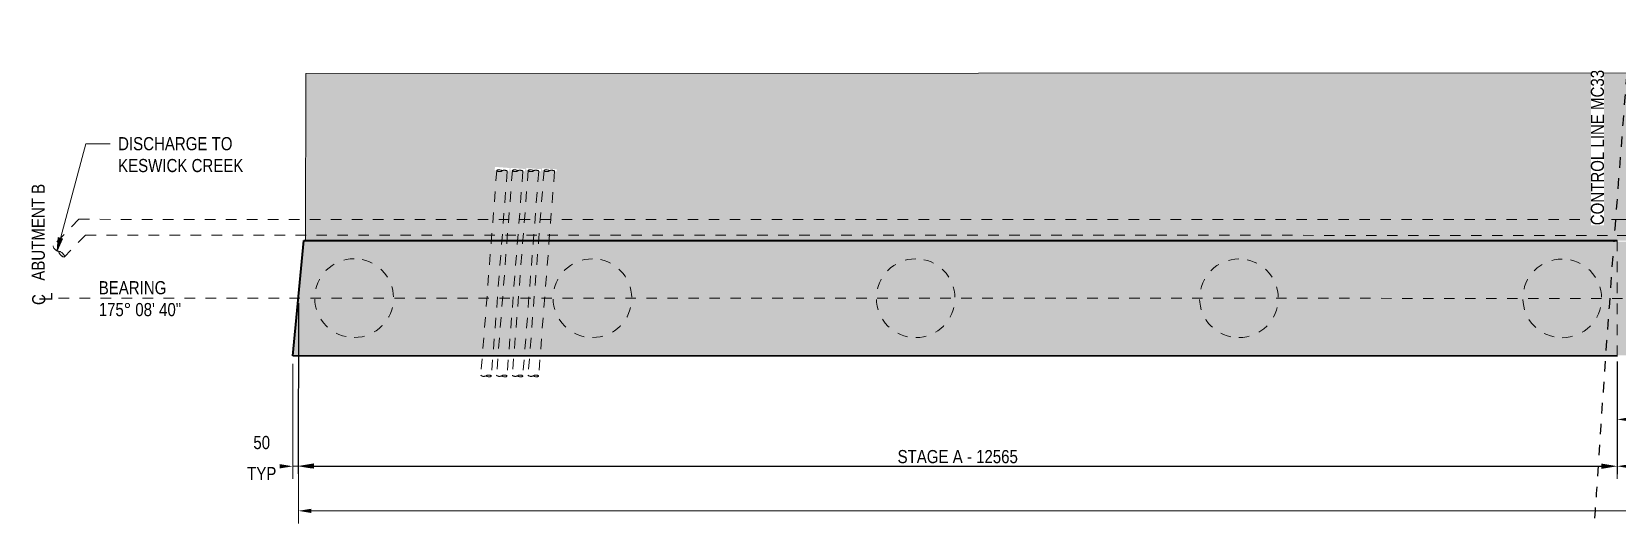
# Model space of a CAD drawing. Header units: metres. Extents: x -1691 to -1609, y 3 to 593.
# Drawn here: x -1691.48 to -1676.37, y 586.99 to 591.71 of the extents above; entities that cross this region are included whole.
import ezdxf

# ---------------------------------------------------------------- set-up
doc = ezdxf.new("R2010")
doc.units = ezdxf.units.M
for name, pattern in [('ControlLine', [0.02, 0.0125, -0.0025, 0.0025, -0.0025]), ('JacobsDash', [0.0045, 0.003, -0.0015]), ('JacobsGridLine', [0.0145, 0.01, -0.001, 0.0025, -0.001])]:
    doc.linetypes.add(name, pattern=pattern)
doc.layers.get('Defpoints').update_dxf_attribs({"color": 41})
for name, color, linetype, lineweight in [('BRIDGE-ABUTMENT-CONC', 7, 'Continuous', 50), ('D-BDGE', 7, 'Continuous', 13), ('D-BDGE-FNDN-LINES-18-HID', 7, 'JacobsDash', 18), ('D-BDGE-LINE', 7, 'Continuous', 9), ('D-ENHA-GEN-LINE', 7, 'Continuous', 9), ('D-ENHA-GEN-LINE-GRIDS', 7, 'Continuous', 9), ('D-ENHA-TEXT', 7, 'Continuous', 9), ('D-ENHA-TEXT-DIMS', 7, 'Continuous', 9)]:
    doc.layers.add(name, color=color, linetype=linetype, lineweight=lineweight)
doc.styles.add('Arial Narrow', font='ARIALN.TTF', dxfattribs={"height": 0.0025})
doc.styles.add('Arial Narrow_1', font='ARIALN.TTF', dxfattribs={"height": 0.125})
doc.dimstyles.new('____ddd____', dxfattribs={"dimscale": 0.3048, "dimtxt": 0.127929, "dimasz": 0.492126, "dimexe": 0.246063, "dimexo": 0.164042, "dimgap": 0.082021, "dimtad": 1, "dimdec": 0, "dimlfac": 1000, "dimzin": 0, "dimdsep": 46, "dimtxsty": 'Arial Narrow_1', "dimsah": 1, "dimcen": 0.09, "dimaunit": 1, "dimadec": 4, "dimazin": 0, "dimtfac": 1, "dimtdec": 4, "dimtix": 1, "dimtmove": 0, "dimatfit": 3, "dimfxl": 1, "dimtvp": 1, "dimtolj": 1, "dimtzin": 0, "dimarcsym": 2})
doc.dimstyles.new('Dimension_Standard_O__mm_', dxfattribs={"dimscale": 0.3048, "dimtxt": 0.127929, "dimasz": 0.410105, "dimexe": 0.393701, "dimexo": 0.246063, "dimgap": 0.246063, "dimtad": 1, "dimdec": 0, "dimlfac": 1000, "dimzin": 0, "dimdsep": 46, "dimtxsty": 'Arial Narrow_1', "dimsah": 1, "dimcen": 0.09, "dimaunit": 1, "dimadec": 4, "dimazin": 0, "dimtfac": 1, "dimtdec": 4, "dimtix": 1, "dimtmove": 0, "dimatfit": 3, "dimfxl": 1, "dimtvp": 1, "dimtfill": 1, "dimtolj": 1, "dimtzin": 0, "dimlwd": 18, "dimlwe": 18, "dimarcsym": 2})
doc.dimstyles.new('Dimension_Standard_O__mm__1', dxfattribs={"dimscale": 0.3048, "dimtxt": 0.127929, "dimasz": 0.410105, "dimexe": 0.393701, "dimexo": 0.246063, "dimgap": 0.246063, "dimtad": 1, "dimdec": 0, "dimlfac": 1000, "dimzin": 0, "dimdsep": 46, "dimtxsty": 'Arial Narrow_1', "dimsah": 1, "dimcen": 0.09, "dimaunit": 1, "dimadec": 4, "dimazin": 0, "dimtfac": 1, "dimtdec": 4, "dimtix": 1, "dimtmove": 2, "dimatfit": 3, "dimfxl": 1, "dimtvp": 1, "dimtfill": 1, "dimtolj": 1, "dimtzin": 0, "dimlwd": 18, "dimlwe": 18, "dimarcsym": 2})

# ---------------------------------------------------------------- blocks, each defined once
blk = doc.blocks.new('T2DPAA-T2D-PWA-RW-M2D-000002_ControlLinesMinor_rvt-1-DRG-2871072 - ABUTMENT B CONCRETE PLAN')
at = {"layer": 'D-BDGE', "color": 151, "linetype": 'ControlLine', "lineweight": 25, "true_color": 0x88c3ff}
blk.add_line((-1665.907, 586.985), (-1665.9, 591.707), dxfattribs=at)
for start, end in [(175.35056, 175.76142), (175.78974, 176.31925)]:
    blk.add_arc((-1397.173, 569.01), 280, start, end, dxfattribs=at)
blk = doc.blocks.new('01_SFO_FRP_Pile_CastInPlace_CS - CAST-IN-PLACE PILE - 0750-7668704-DRG-2871072 - ABUTMENT B CONCRETE PLAN')
at = {"layer": 'D-BDGE-FNDN-LINES-18-HID', "color": 253, "true_color": 0x9e9e9e}
for start, end in [(90, 270), (270, 90)]:
    blk.add_arc((0, 0), 0.375, start, end, dxfattribs=at)
blk = doc.blocks.new('SC_DET_BREAK LINE - Pipe Break-7456466-DRG-2871072 - ABUTMENT B CONCRETE PLAN')
at = {"layer": 'D-BDGE-LINE', "color": 143, "lineweight": 13, "true_color": 0x78aac8}
for p, q in [((0.054, 0.003), (0.05, 0)), ((0.05, 0), (0.054, 0.003)), ((0.05, 0), (0.046, -0.003)), ((0.05, 0), (0.046, -0.003)), ((0.054, -0.003), (0.05, 0)), ((0.05, 0), (0.054, -0.003))]:
    blk.add_line(p, q, dxfattribs=at)
for start_param, end_param in [(3.141593, 4.551663), (4.551698, 5.256726), (5.256751, 5.961804)]:
    blk.add_ellipse((0.024, 0), major_axis=(0.0238, 0), ratio=0.349427, start_param=start_param, end_param=end_param, dxfattribs=at)
for points, knots in [([(0.046, -0.003), (0.046, -0.003), (0.045, -0.004), (0.043, -0.005), (0.04, -0.006), (0.035, -0.007), (0.028, -0.008), (0.02, -0.008), (0.011, -0.007), (0.004, -0.005), (0.001, -0.002), (0, -0.001), (0, 0)], [0, 0, 0, 0, 0.0625, 0.125, 0.1875, 0.25, 0.375, 0.5, 0.625, 0.8125, 0.90625, 1, 1, 1, 1]), ([(0.1, 0), (0.1, 0.001), (0.1, 0.002), (0.098, 0.004), (0.094, 0.005), (0.09, 0.007), (0.085, 0.008), (0.08, 0.008), (0.074, 0.008), (0.067, 0.008), (0.06, 0.006), (0.056, 0.004), (0.054, 0.003), (0.054, 0.003)], [0.5, 0.5, 0.5, 0.5, 0.5416667, 0.5833333, 0.625, 0.6666667, 0.7083333, 0.75, 0.7916667, 0.8333333, 0.9166667, 0.9583333, 1, 1, 1, 1]), ([(0.1, 0), (0.1, 0), (0.1, -0.001), (0.099, -0.003), (0.097, -0.004), (0.094, -0.005), (0.091, -0.006), (0.087, -0.008), (0.077, -0.009), (0.066, -0.008), (0.057, -0.005), (0.054, -0.004), (0.054, -0.003)], [0, 0, 0, 0, 0.0625, 0.125, 0.1875, 0.25, 0.3125, 0.375, 0.5, 0.75, 0.875, 1, 1, 1, 1])]:
    blk.add_open_spline(points, degree=3, knots=knots, dxfattribs=at)
for points in [[(0.099, -0.002), (0.1, -0.001), (0.1, -0.001), (0.1, 0)], [(0.054, -0.003), (0.054, -0.003), (0.055, -0.004), (0.056, -0.004)], [(0.057, -0.005), (0.057, -0.005), (0.058, -0.005), (0.059, -0.006)], [(0.06, -0.006), (0.061, -0.006), (0.062, -0.007), (0.064, -0.007)], [(0.07, -0.008), (0.071, -0.008), (0.072, -0.008), (0.073, -0.008)], [(0.086, -0.008), (0.087, -0.007), (0.088, -0.007), (0.089, -0.007)], [(0.091, -0.007), (0.092, -0.006), (0.093, -0.006), (0.094, -0.005)], [(0.094, -0.005), (0.095, -0.005), (0.096, -0.004), (0.097, -0.004)], [(0.098, -0.003), (0.098, -0.003), (0.099, -0.003), (0.099, -0.002)]]:
    blk.add_open_spline(points, degree=3, dxfattribs=at)
blk = doc.blocks.new('SC_DET_BREAK LINE - Pipe Break-7456492-DRG-2871072 - ABUTMENT B CONCRETE PLAN')
at = {"layer": 'D-BDGE-LINE', "color": 143, "lineweight": 13, "true_color": 0x78aac8}
for p, q in [((0.054, 0.003), (0.05, 0)), ((0.05, 0), (0.054, 0.003)), ((0.05, 0), (0.046, -0.003)), ((0.05, 0), (0.046, -0.003)), ((0.054, -0.003), (0.05, 0)), ((0.05, 0), (0.054, -0.003))]:
    blk.add_line(p, q, dxfattribs=at)
for start_param, end_param in [(3.141593, 4.551663), (4.551698, 5.256726), (5.256751, 5.961804)]:
    blk.add_ellipse((0.024, 0), major_axis=(0.0238, 0), ratio=0.349427, start_param=start_param, end_param=end_param, dxfattribs=at)
for points, knots in [([(0.046, -0.003), (0.046, -0.003), (0.045, -0.004), (0.043, -0.005), (0.04, -0.006), (0.035, -0.007), (0.028, -0.008), (0.02, -0.008), (0.011, -0.007), (0.004, -0.005), (0.001, -0.002), (0, -0.001), (0, 0)], [0, 0, 0, 0, 0.0625, 0.125, 0.1875, 0.25, 0.375, 0.5, 0.625, 0.8125, 0.90625, 1, 1, 1, 1]), ([(0.1, 0), (0.1, 0.001), (0.1, 0.002), (0.098, 0.004), (0.094, 0.005), (0.09, 0.007), (0.085, 0.008), (0.08, 0.008), (0.074, 0.008), (0.067, 0.008), (0.06, 0.006), (0.056, 0.004), (0.054, 0.003), (0.054, 0.003)], [0.5, 0.5, 0.5, 0.5, 0.5416667, 0.5833333, 0.625, 0.6666667, 0.7083333, 0.75, 0.7916667, 0.8333333, 0.9166667, 0.9583333, 1, 1, 1, 1]), ([(0.1, 0), (0.1, 0), (0.1, -0.001), (0.099, -0.003), (0.097, -0.004), (0.094, -0.005), (0.091, -0.006), (0.087, -0.008), (0.077, -0.009), (0.066, -0.008), (0.057, -0.005), (0.054, -0.004), (0.054, -0.003)], [0, 0, 0, 0, 0.0625, 0.125, 0.1875, 0.25, 0.3125, 0.375, 0.5, 0.75, 0.875, 1, 1, 1, 1])]:
    blk.add_open_spline(points, degree=3, knots=knots, dxfattribs=at)
for points in [[(0.099, -0.002), (0.1, -0.001), (0.1, -0.001), (0.1, 0)], [(0.054, -0.003), (0.054, -0.003), (0.055, -0.004), (0.056, -0.004)], [(0.057, -0.005), (0.057, -0.005), (0.058, -0.005), (0.059, -0.006)], [(0.06, -0.006), (0.061, -0.006), (0.062, -0.007), (0.064, -0.007)], [(0.07, -0.008), (0.071, -0.008), (0.072, -0.008), (0.073, -0.008)], [(0.086, -0.008), (0.087, -0.007), (0.088, -0.007), (0.089, -0.007)], [(0.091, -0.007), (0.092, -0.006), (0.093, -0.006), (0.094, -0.005)], [(0.094, -0.005), (0.095, -0.005), (0.096, -0.004), (0.097, -0.004)], [(0.098, -0.003), (0.098, -0.003), (0.099, -0.003), (0.099, -0.002)]]:
    blk.add_open_spline(points, degree=3, dxfattribs=at)
blk = doc.blocks.new('SC_DET_BREAK LINE - Pipe Break-7456519-DRG-2871072 - ABUTMENT B CONCRETE PLAN')
at = {"layer": 'D-BDGE-LINE', "color": 143, "lineweight": 13, "true_color": 0x78aac8}
for p, q in [((0.054, 0.003), (0.05, 0)), ((0.05, 0), (0.054, 0.003)), ((0.05, 0), (0.046, -0.003)), ((0.05, 0), (0.046, -0.003)), ((0.054, -0.003), (0.05, 0)), ((0.05, 0), (0.054, -0.003))]:
    blk.add_line(p, q, dxfattribs=at)
for start_param, end_param in [(3.141593, 4.551663), (4.551698, 5.256726), (5.256751, 5.961804)]:
    blk.add_ellipse((0.024, 0), major_axis=(0.0238, 0), ratio=0.349427, start_param=start_param, end_param=end_param, dxfattribs=at)
for points, knots in [([(0.046, -0.003), (0.046, -0.003), (0.045, -0.004), (0.043, -0.005), (0.04, -0.006), (0.035, -0.007), (0.028, -0.008), (0.02, -0.008), (0.011, -0.007), (0.004, -0.005), (0.001, -0.002), (0, -0.001), (0, 0)], [0, 0, 0, 0, 0.0625, 0.125, 0.1875, 0.25, 0.375, 0.5, 0.625, 0.8125, 0.90625, 1, 1, 1, 1]), ([(0.1, 0), (0.1, 0.001), (0.1, 0.002), (0.098, 0.004), (0.094, 0.005), (0.09, 0.007), (0.085, 0.008), (0.08, 0.008), (0.074, 0.008), (0.067, 0.008), (0.06, 0.006), (0.056, 0.004), (0.054, 0.003), (0.054, 0.003)], [0.5, 0.5, 0.5, 0.5, 0.5416667, 0.5833333, 0.625, 0.6666667, 0.7083333, 0.75, 0.7916667, 0.8333333, 0.9166667, 0.9583333, 1, 1, 1, 1]), ([(0.1, 0), (0.1, 0), (0.1, -0.001), (0.099, -0.003), (0.097, -0.004), (0.094, -0.005), (0.091, -0.006), (0.087, -0.008), (0.077, -0.009), (0.066, -0.008), (0.057, -0.005), (0.054, -0.004), (0.054, -0.003)], [0, 0, 0, 0, 0.0625, 0.125, 0.1875, 0.25, 0.3125, 0.375, 0.5, 0.75, 0.875, 1, 1, 1, 1])]:
    blk.add_open_spline(points, degree=3, knots=knots, dxfattribs=at)
for points in [[(0.099, -0.002), (0.1, -0.001), (0.1, -0.001), (0.1, 0)], [(0.054, -0.003), (0.054, -0.003), (0.055, -0.004), (0.056, -0.004)], [(0.057, -0.005), (0.057, -0.005), (0.058, -0.005), (0.059, -0.006)], [(0.06, -0.006), (0.061, -0.006), (0.062, -0.007), (0.064, -0.007)], [(0.07, -0.008), (0.071, -0.008), (0.072, -0.008), (0.073, -0.008)], [(0.086, -0.008), (0.087, -0.007), (0.088, -0.007), (0.089, -0.007)], [(0.091, -0.007), (0.092, -0.006), (0.093, -0.006), (0.094, -0.005)], [(0.094, -0.005), (0.095, -0.005), (0.096, -0.004), (0.097, -0.004)], [(0.098, -0.003), (0.098, -0.003), (0.099, -0.003), (0.099, -0.002)]]:
    blk.add_open_spline(points, degree=3, dxfattribs=at)
blk = doc.blocks.new('SC_DET_BREAK LINE - Pipe Break-7456545-DRG-2871072 - ABUTMENT B CONCRETE PLAN')
at = {"layer": 'D-BDGE-LINE', "color": 143, "lineweight": 13, "true_color": 0x78aac8}
for p, q in [((0.054, 0.003), (0.05, 0)), ((0.05, 0), (0.054, 0.003)), ((0.05, 0), (0.046, -0.003)), ((0.05, 0), (0.046, -0.003)), ((0.054, -0.003), (0.05, 0)), ((0.05, 0), (0.054, -0.003))]:
    blk.add_line(p, q, dxfattribs=at)
for start_param, end_param in [(3.141593, 4.551663), (4.551698, 5.256726), (5.256751, 5.961804)]:
    blk.add_ellipse((0.024, 0), major_axis=(0.0238, 0), ratio=0.349427, start_param=start_param, end_param=end_param, dxfattribs=at)
for points, knots in [([(0.046, -0.003), (0.046, -0.003), (0.045, -0.004), (0.043, -0.005), (0.04, -0.006), (0.035, -0.007), (0.028, -0.008), (0.02, -0.008), (0.011, -0.007), (0.004, -0.005), (0.001, -0.002), (0, -0.001), (0, 0)], [0, 0, 0, 0, 0.0625, 0.125, 0.1875, 0.25, 0.375, 0.5, 0.625, 0.8125, 0.90625, 1, 1, 1, 1]), ([(0.1, 0), (0.1, 0.001), (0.1, 0.002), (0.098, 0.004), (0.094, 0.005), (0.09, 0.007), (0.085, 0.008), (0.08, 0.008), (0.074, 0.008), (0.067, 0.008), (0.06, 0.006), (0.056, 0.004), (0.054, 0.003), (0.054, 0.003)], [0.5, 0.5, 0.5, 0.5, 0.5416667, 0.5833333, 0.625, 0.6666667, 0.7083333, 0.75, 0.7916667, 0.8333333, 0.9166667, 0.9583333, 1, 1, 1, 1]), ([(0.1, 0), (0.1, 0), (0.1, -0.001), (0.099, -0.003), (0.097, -0.004), (0.094, -0.005), (0.091, -0.006), (0.087, -0.008), (0.077, -0.009), (0.066, -0.008), (0.057, -0.005), (0.054, -0.004), (0.054, -0.003)], [0, 0, 0, 0, 0.0625, 0.125, 0.1875, 0.25, 0.3125, 0.375, 0.5, 0.75, 0.875, 1, 1, 1, 1])]:
    blk.add_open_spline(points, degree=3, knots=knots, dxfattribs=at)
for points in [[(0.099, -0.002), (0.1, -0.001), (0.1, -0.001), (0.1, 0)], [(0.054, -0.003), (0.054, -0.003), (0.054, -0.003), (0.055, -0.004)], [(0.057, -0.005), (0.057, -0.005), (0.058, -0.005), (0.059, -0.006)], [(0.06, -0.006), (0.061, -0.006), (0.062, -0.007), (0.064, -0.007)], [(0.07, -0.008), (0.071, -0.008), (0.072, -0.008), (0.073, -0.008)], [(0.086, -0.008), (0.087, -0.007), (0.088, -0.007), (0.089, -0.007)], [(0.091, -0.007), (0.092, -0.006), (0.093, -0.006), (0.094, -0.005)], [(0.094, -0.005), (0.095, -0.005), (0.096, -0.004), (0.097, -0.004)], [(0.098, -0.003), (0.098, -0.003), (0.099, -0.003), (0.099, -0.002)]]:
    blk.add_open_spline(points, degree=3, dxfattribs=at)
blk = doc.blocks.new('SC_DET_BREAK LINE - Pipe Break-7456734-DRG-2871072 - ABUTMENT B CONCRETE PLAN')
at = {"layer": 'D-BDGE-LINE', "color": 143, "lineweight": 13, "true_color": 0x78aac8}
for p, q in [((0.054, 0.003), (0.05, 0)), ((0.05, 0), (0.054, 0.003)), ((0.05, 0), (0.046, -0.003)), ((0.05, 0), (0.046, -0.003)), ((0.054, -0.003), (0.05, 0)), ((0.05, 0), (0.054, -0.003))]:
    blk.add_line(p, q, dxfattribs=at)
for start_param, end_param in [(3.141593, 4.551663), (4.551698, 5.256726), (5.256751, 5.961804)]:
    blk.add_ellipse((0.024, 0), major_axis=(0.0238, 0), ratio=0.349427, start_param=start_param, end_param=end_param, dxfattribs=at)
for points, knots in [([(0.046, -0.003), (0.046, -0.003), (0.045, -0.004), (0.043, -0.005), (0.04, -0.006), (0.035, -0.007), (0.028, -0.008), (0.02, -0.008), (0.011, -0.007), (0.004, -0.005), (0.001, -0.002), (0, -0.001), (0, 0)], [0, 0, 0, 0, 0.0625, 0.125, 0.1875, 0.25, 0.375, 0.5, 0.625, 0.8125, 0.90625, 1, 1, 1, 1]), ([(0.1, 0), (0.1, 0.001), (0.1, 0.002), (0.098, 0.004), (0.094, 0.005), (0.09, 0.007), (0.085, 0.008), (0.08, 0.008), (0.074, 0.008), (0.067, 0.008), (0.06, 0.006), (0.056, 0.004), (0.054, 0.003), (0.054, 0.003)], [0.5, 0.5, 0.5, 0.5, 0.5416667, 0.5833333, 0.625, 0.6666667, 0.7083333, 0.75, 0.7916667, 0.8333333, 0.9166667, 0.9583333, 1, 1, 1, 1]), ([(0.1, 0), (0.1, 0), (0.1, -0.001), (0.099, -0.003), (0.097, -0.004), (0.094, -0.005), (0.091, -0.006), (0.087, -0.008), (0.077, -0.009), (0.066, -0.008), (0.057, -0.005), (0.054, -0.004), (0.054, -0.003)], [0, 0, 0, 0, 0.0625, 0.125, 0.1875, 0.25, 0.3125, 0.375, 0.5, 0.75, 0.875, 1, 1, 1, 1])]:
    blk.add_open_spline(points, degree=3, knots=knots, dxfattribs=at)
for points in [[(0.099, -0.002), (0.1, -0.001), (0.1, -0.001), (0.1, 0)], [(0.054, -0.003), (0.054, -0.003), (0.055, -0.004), (0.056, -0.004)], [(0.056, -0.005), (0.057, -0.005), (0.058, -0.005), (0.059, -0.006)], [(0.06, -0.006), (0.061, -0.006), (0.062, -0.007), (0.064, -0.007)], [(0.07, -0.008), (0.071, -0.008), (0.072, -0.008), (0.073, -0.008)], [(0.086, -0.008), (0.087, -0.007), (0.088, -0.007), (0.089, -0.007)], [(0.091, -0.007), (0.092, -0.006), (0.093, -0.006), (0.094, -0.005)], [(0.094, -0.005), (0.095, -0.005), (0.096, -0.004), (0.097, -0.004)], [(0.098, -0.003), (0.098, -0.003), (0.099, -0.003), (0.099, -0.002)]]:
    blk.add_open_spline(points, degree=3, dxfattribs=at)
blk = doc.blocks.new('SC_DET_BREAK LINE - Pipe Break-7403803-DRG-2871072 - ABUTMENT B CONCRETE PLAN')
at = {"layer": 'D-BDGE-LINE', "color": 143, "lineweight": 13, "true_color": 0x78aac8}
for p, q in [((0.08, 0.004), (0.075, 0)), ((0.075, 0), (0.08, 0.004)), ((0.075, 0), (0.07, -0.004)), ((0.075, 0), (0.07, -0.004)), ((0.08, -0.004), (0.075, 0)), ((0.075, 0), (0.08, -0.004))]:
    blk.add_line(p, q, dxfattribs=at)
for start_param, end_param in [(3.141593, 3.698598), (3.715761, 4.259865), (4.280714, 4.823537), (4.842744, 5.389403), (5.403571, 5.961804)]:
    blk.add_ellipse((0.036, 0), major_axis=(0.0357, 0), ratio=0.349427, start_param=start_param, end_param=end_param, dxfattribs=at)
for points, knots in [([(0.07, -0.004), (0.069, -0.005), (0.067, -0.006), (0.064, -0.008), (0.059, -0.009), (0.053, -0.011), (0.043, -0.013), (0.03, -0.013), (0.016, -0.011), (0.006, -0.007), (0.001, -0.003), (0, -0.001), (0, 0)], [0, 0, 0, 0, 0.0625, 0.125, 0.1875, 0.25, 0.375, 0.5, 0.625, 0.8125, 0.90625, 1, 1, 1, 1]), ([(0.15, 0), (0.15, 0.001), (0.149, 0.003), (0.146, 0.006), (0.142, 0.008), (0.136, 0.01), (0.128, 0.012), (0.12, 0.012), (0.112, 0.013), (0.101, 0.012), (0.091, 0.01), (0.084, 0.007), (0.081, 0.005), (0.08, 0.004)], [0.5, 0.5, 0.5, 0.5, 0.5416667, 0.5833333, 0.625, 0.6666667, 0.7083333, 0.75, 0.7916667, 0.8333333, 0.9166667, 0.9583333, 1, 1, 1, 1]), ([(0.15, 0), (0.15, -0.001), (0.15, -0.002), (0.148, -0.004), (0.145, -0.006), (0.142, -0.008), (0.137, -0.01), (0.13, -0.011), (0.116, -0.013), (0.099, -0.012), (0.086, -0.008), (0.082, -0.005), (0.08, -0.004)], [0, 0, 0, 0, 0.0625, 0.125, 0.1875, 0.25, 0.3125, 0.375, 0.5, 0.75, 0.875, 1, 1, 1, 1])]:
    blk.add_open_spline(points, degree=3, knots=knots, dxfattribs=at)
for points in [[(0.149, -0.003), (0.15, -0.002), (0.15, -0.001), (0.15, 0)], [(0.08, -0.004), (0.081, -0.005), (0.082, -0.006), (0.084, -0.006)], [(0.085, -0.007), (0.086, -0.008), (0.087, -0.008), (0.088, -0.009)], [(0.09, -0.009), (0.092, -0.01), (0.094, -0.01), (0.096, -0.011)], [(0.096, -0.011), (0.098, -0.011), (0.1, -0.012), (0.103, -0.012)], [(0.105, -0.012), (0.107, -0.012), (0.108, -0.012), (0.11, -0.012)], [(0.113, -0.012), (0.115, -0.013), (0.118, -0.012), (0.12, -0.012)], [(0.12, -0.012), (0.122, -0.012), (0.125, -0.012), (0.127, -0.012)], [(0.13, -0.011), (0.131, -0.011), (0.133, -0.011), (0.134, -0.01)], [(0.136, -0.01), (0.138, -0.009), (0.14, -0.009), (0.141, -0.008)], [(0.141, -0.008), (0.143, -0.007), (0.145, -0.007), (0.146, -0.006)], [(0.147, -0.005), (0.148, -0.005), (0.148, -0.004), (0.149, -0.003)]]:
    blk.add_open_spline(points, degree=3, dxfattribs=at)
blk = doc.blocks.new('CS_Annot_Centreline Symbol1 - CS_Annot_Centreline Symbol 2-5308920-DRG-2871072 - ABUTMENT B CONCRETE PLAN')
at = {"layer": 'D-ENHA-GEN-LINE', "char_height": 0.0025, "attachment_point": 1, "style": 'Arial Narrow'}
for s, insert, width in [('C  ', (-0.00119, 0.00463), 0.0044093), ('L', (-0.00041, 0.00329), 0.0019241)]:
    blk.add_mtext(s, dxfattribs=dict(at, insert=insert, width=width))
blk = doc.blocks.new('DIMBLOCK1-DRG-2871072 - ABUTMENT B CONCRETE PLAN')
at = {"layer": 'D-ENHA-TEXT-DIMS', "color": 0, "lineweight": 18, "transparency": 16777216}
for p, q in [((-1688.94, 589.094), (-1688.94, 587.022)), ((-1653.984, 589.086), (-1653.984, 587.022)), ((-1688.815, 587.142), (-1654.109, 587.142))]:
    blk.add_line(p, q, dxfattribs=at)
at = {"layer": 'D-ENHA-TEXT-DIMS', "color": 0, "transparency": 16777216}
for points in [[(-1688.815, 587.162), (-1688.815, 587.121), (-1688.94, 587.142)], [(-1654.109, 587.162), (-1654.109, 587.121), (-1653.984, 587.142)]]:
    blk.add_solid(points, dxfattribs=at)
at = {"layer": 'Defpoints', "color": 0, "transparency": 16777216}
for p in [(-1688.94, 589.169), (-1653.984, 589.161), (-1653.984, 587.142)]:
    blk.add_point(p, dxfattribs=at)
at = {"layer": 'D-ENHA-TEXT-DIMS', "color": 0, "lineweight": 18, "transparency": 16777216, "insert": (-1671.462, 587.291), "char_height": 0.125, "width": 0.47516, "attachment_point": 5, "style": 'Arial Narrow_1', "bg_fill": 3, "box_fill_scale": 1.1, "bg_fill_color": 256, "bg_fill_true_color": 13158600, "bg_fill_transparency": 0}
blk.add_mtext('\\A1;34955\u200e', dxfattribs=at)
blk = doc.blocks.new('DIMBLOCK3-DRG-2871072 - ABUTMENT B CONCRETE PLAN')
at = {"layer": 'D-ENHA-TEXT-DIMS', "color": 0, "lineweight": 18, "transparency": 16777216}
for p, q in [((-1665.904, 588.608), (-1665.904, 587.891)), ((-1676.376, 588.541), (-1676.376, 587.893)), ((-1676.251, 588.013), (-1666.029, 588.011))]:
    blk.add_line(p, q, dxfattribs=at)
at = {"layer": 'D-ENHA-TEXT-DIMS', "color": 0, "transparency": 16777216}
for points in [[(-1676.251, 588.034), (-1676.251, 587.992), (-1676.376, 588.013)], [(-1666.029, 588.032), (-1666.029, 587.99), (-1665.904, 588.011)]]:
    blk.add_solid(points, dxfattribs=at)
at = {"layer": 'Defpoints', "color": 0, "transparency": 16777216}
for p in [(-1676.376, 588.616), (-1665.904, 588.683), (-1665.904, 588.011)]:
    blk.add_point(p, dxfattribs=at)
at = {"layer": 'D-ENHA-TEXT-DIMS', "color": 0, "lineweight": 18, "transparency": 16777216, "insert": (-1671.14, 588.162), "char_height": 0.125, "width": 0.47516, "attachment_point": 5, "rotation": 359.9879, "style": 'Arial Narrow_1', "bg_fill": 3, "box_fill_scale": 1.1, "bg_fill_color": 256, "bg_fill_true_color": 13158600, "bg_fill_transparency": 0}
blk.add_mtext('\\A1;10470\u200e', dxfattribs=at)
blk = doc.blocks.new('DIMBLOCK4-DRG-2871072 - ABUTMENT B CONCRETE PLAN')
at = {"layer": 'D-ENHA-TEXT-DIMS', "color": 0, "lineweight": -2, "transparency": 16777216}
for p, q in [((-1688.94, 589.119), (-1688.941, 587.494)), ((-1676.374, 588.566), (-1676.375, 587.492)), ((-1688.791, 587.569), (-1676.525, 587.567))]:
    blk.add_line(p, q, dxfattribs=at)
at = {"layer": 'D-ENHA-TEXT-DIMS', "color": 0, "transparency": 16777216}
for points in [[(-1688.791, 587.594), (-1688.791, 587.544), (-1688.941, 587.569)], [(-1676.525, 587.592), (-1676.525, 587.542), (-1676.375, 587.567)]]:
    blk.add_solid(points, dxfattribs=at)
at = {"layer": 'Defpoints', "color": 0, "transparency": 16777216}
for p in [(-1688.94, 589.169), (-1676.374, 588.616), (-1676.375, 587.567)]:
    blk.add_point(p, dxfattribs=at)
at = {"layer": 'D-ENHA-TEXT-DIMS', "color": 0, "transparency": 16777216, "insert": (-1682.658, 587.658), "char_height": 0.125, "width": 1.37432, "attachment_point": 5, "rotation": 359.9879, "style": 'Arial Narrow_1'}
blk.add_mtext('\\A1;STAGE A - 12565', dxfattribs=at)
blk = doc.blocks.new('DIMBLOCK5-DRG-2871072 - ABUTMENT B CONCRETE PLAN')
at = {"layer": 'D-ENHA-TEXT-DIMS', "color": 0, "lineweight": 18, "transparency": 16777216}
for p, q in [((-1676.374, 588.541), (-1676.375, 587.447)), ((-1653.984, 588.536), (-1653.985, 587.442)), ((-1676.25, 587.566), (-1654.11, 587.562))]:
    blk.add_line(p, q, dxfattribs=at)
at = {"layer": 'D-ENHA-TEXT-DIMS', "color": 0, "transparency": 16777216}
for points in [[(-1676.25, 587.587), (-1676.25, 587.546), (-1676.375, 587.567)], [(-1654.11, 587.583), (-1654.11, 587.541), (-1653.985, 587.562)]]:
    blk.add_solid(points, dxfattribs=at)
at = {"layer": 'Defpoints', "color": 0, "transparency": 16777216}
for p in [(-1676.374, 588.616), (-1653.984, 588.611), (-1653.985, 587.562)]:
    blk.add_point(p, dxfattribs=at)
at = {"layer": 'D-ENHA-TEXT-DIMS', "color": 0, "lineweight": 18, "transparency": 16777216, "insert": (-1665.18, 587.704), "char_height": 0.125, "width": 1.37432, "attachment_point": 5, "rotation": 359.9879, "style": 'Arial Narrow_1', "bg_fill": 3, "box_fill_scale": 1.1, "bg_fill_color": 256, "bg_fill_true_color": 13158600, "bg_fill_transparency": 0}
blk.add_mtext('\\A1;STAGE B -22390', dxfattribs=at)
blk = doc.blocks.new('DIMBLOCK6-DRG-2871072 - ABUTMENT B CONCRETE PLAN')
at = {"layer": 'D-ENHA-TEXT-DIMS', "color": 0, "lineweight": 18, "transparency": 16777216}
for p, q in [((-1688.94, 589.069), (-1688.94, 587.446)), ((-1688.993, 588.544), (-1688.993, 587.446)), ((-1689.118, 587.566), (-1689.243, 587.566)), ((-1688.94, 587.566), (-1688.993, 587.566)), ((-1688.815, 587.566), (-1688.69, 587.566))]:
    blk.add_line(p, q, dxfattribs=at)
at = {"layer": 'D-ENHA-TEXT-DIMS', "color": 0, "transparency": 16777216}
blk.add_solid([(-1688.815, 587.587), (-1688.815, 587.546), (-1688.94, 587.566)], dxfattribs=at)
at = {"layer": 'Defpoints', "color": 0, "transparency": 16777216}
for p in [(-1688.94, 589.144), (-1688.993, 588.619), (-1688.993, 587.566)]:
    blk.add_point(p, dxfattribs=at)
at = {"layer": 'D-ENHA-TEXT-DIMS', "color": 0, "lineweight": 18, "transparency": 16777216, "insert": (-1689.289, 587.792), "char_height": 0.125, "width": 0.33383, "attachment_point": 5, "line_spacing_factor": 0.974696, "style": 'Arial Narrow_1', "bg_fill": 3, "box_fill_scale": 1.1, "bg_fill_color": 256, "bg_fill_true_color": 13158600, "bg_fill_transparency": 0}
blk.add_mtext('\\A1;50\u200e', dxfattribs=at)
at = {"layer": 'D-ENHA-TEXT-DIMS', "color": 0, "lineweight": 18, "transparency": 16777216, "insert": (-1689.289, 587.497), "char_height": 0.125, "width": 0.33383, "attachment_point": 5, "style": 'Arial Narrow_1', "bg_fill": 3, "box_fill_scale": 1.1, "bg_fill_color": 256, "bg_fill_true_color": 13158600, "bg_fill_transparency": 0}
blk.add_mtext('\\A1;TYP', dxfattribs=at)
at = {"layer": 'D-ENHA-TEXT-DIMS', "color": 0, "transparency": 16777216}
blk.add_solid([(-1689.118, 587.587), (-1689.118, 587.546), (-1688.993, 587.566)], dxfattribs=at)

msp = doc.modelspace()

# ---------------------------------------------------------------- hatches: boundary and pattern name
at = {"layer": 'BRIDGE-ABUTMENT-CONC', "lineweight": 5, "true_color": 0xc0c0c0}
msp.add_hatch(color=9, dxfattribs=at).paths.add_polyline_path([(-1676.3744, 588.6161), (-1676.3744, 588.623), (-1676.4171, 588.623), (-1676.4171, 589.7048), (-1676.3742, 589.7048), (-1676.3744, 589.7161), (-1688.8879, 589.7187), (-1688.9926, 588.6187), (-1676.4171, 588.6161)])
at = {"layer": 'D-BDGE-LINE'}
h = msp.add_hatch(dxfattribs=at)
h.set_pattern_fill('FP_1', color=256, style=0, pattern_type=2)
h.set_pattern_definition([(0, (-2106.772, -1134.203), (0.15875, 0.15875), [0.15875, -0.15875])])
h.paths.add_polyline_path([(-1676.3742, 589.7135), (-1676.3738, 589.7139), (-1676.3738, 589.7161), (-1670.9912, 589.7154), (-1654.8838, 589.7211), (-1654.8834, 590.7815), (-1653.8335, 590.7815), (-1653.8335, 591.6611), (-1654.8838, 591.6612), (-1656.2427, 591.3615), (-1656.2437, 590.5224), (-1658.2437, 590.5249), (-1658.2427, 591.3199), (-1688.8685, 591.3091), (-1688.8727, 589.7187), (-1676.3742, 589.7161)])
h.paths.add_polyline_path([(-1686.5688, 590.3741), (-1686.5799, 590.3747), (-1686.59, 590.377), (-1686.5963, 590.3801), (-1686.5969, 590.3805), (-1686.5987, 590.3825), (-1686.5992, 590.3844), (-1686.6191, 590.386), (-1686.6176, 590.4061), (-1686.478, 590.3952), (-1686.4795, 590.3751), (-1686.4995, 590.3767), (-1686.4997, 590.3782), (-1686.5007, 590.3797), (-1686.5047, 590.3825), (-1686.511, 590.3849), (-1686.5188, 590.3864), (-1686.5271, 590.387), (-1686.535, 590.3866), (-1686.5419, 590.3849), (-1686.5455, 590.3829), (-1686.5583, 590.3757), (-1686.5626, 590.3747), (-1686.5676, 590.3742)])
h.paths.add_polyline_path([(-1686.7191, 590.3741), (-1686.7302, 590.3747), (-1686.7403, 590.377), (-1686.7466, 590.3801), (-1686.7472, 590.3805), (-1686.749, 590.3825), (-1686.7495, 590.3844), (-1686.7694, 590.386), (-1686.7677, 590.4077), (-1686.6281, 590.3969), (-1686.6298, 590.3751), (-1686.6498, 590.3767), (-1686.6504, 590.3787), (-1686.651, 590.3797), (-1686.655, 590.3825), (-1686.6613, 590.3849), (-1686.6691, 590.3864), (-1686.6774, 590.387), (-1686.6853, 590.3866), (-1686.6922, 590.3849), (-1686.6958, 590.3829), (-1686.7086, 590.3757), (-1686.7129, 590.3747), (-1686.7179, 590.3742)])
h.paths.add_polyline_path([(-1686.8698, 590.3741), (-1686.8808, 590.3747), (-1686.8909, 590.377), (-1686.8973, 590.3801), (-1686.8979, 590.3805), (-1686.8997, 590.3825), (-1686.9001, 590.3844), (-1686.9201, 590.386), (-1686.9183, 590.4092), (-1686.7787, 590.3984), (-1686.7805, 590.3751), (-1686.8004, 590.3767), (-1686.801, 590.3787), (-1686.8017, 590.3797), (-1686.8057, 590.3825), (-1686.812, 590.3849), (-1686.8197, 590.3864), (-1686.8281, 590.387), (-1686.8359, 590.3866), (-1686.8428, 590.3849), (-1686.8465, 590.3829), (-1686.8593, 590.3757), (-1686.8635, 590.3747), (-1686.8686, 590.3742)])
h.paths.add_polyline_path([(-1687.0192, 590.3741), (-1687.0302, 590.3747), (-1687.0403, 590.377), (-1687.0467, 590.3801), (-1687.0472, 590.3805), (-1687.049, 590.3825), (-1687.0495, 590.3844), (-1687.0695, 590.386), (-1687.0669, 590.419), (-1686.9273, 590.4082), (-1686.9299, 590.3751), (-1686.9498, 590.3767), (-1686.9504, 590.3787), (-1686.9511, 590.3797), (-1686.9551, 590.3825), (-1686.9613, 590.3849), (-1686.9691, 590.3864), (-1686.9775, 590.387), (-1686.9853, 590.3866), (-1686.9922, 590.3849), (-1686.9959, 590.3829), (-1687.0086, 590.3757), (-1687.0129, 590.3747), (-1687.0179, 590.3742)])
at = {"layer": 'D-BDGE-LINE', "true_color": 0xc0c0c0}
msp.add_hatch(color=9, dxfattribs=at).paths.add_polyline_path([(-1676.374, 588.623), (-1676.2371, 588.623), (-1676.2371, 589.7048), (-1676.4171, 589.7048), (-1676.4171, 588.623), (-1676.3742, 588.623)])
at = {"layer": 'D-ENHA-TEXT'}
msp.add_hatch(color=256, dxfattribs=at).paths.add_polyline_path([(-1691.2394, 589.6186), (-1691.1857, 589.7336), (-1691.2282, 589.7451)])

# ---------------------------------------------------------------- linework, layer by layer
at = {"layer": 'BRIDGE-ABUTMENT-CONC', "lineweight": 40}
for p, q in [((-1688.945, 589.1187), (-1688.8879, 589.7187)), ((-1688.8879, 589.7187), (-1688.8869, 589.7187)), ((-1688.8869, 589.7187), (-1676.3742, 589.7161)), ((-1688.9926, 588.6187), (-1688.945, 589.1187)), ((-1676.3744, 588.6161), (-1688.9926, 588.6187))]:
    msp.add_line(p, q, dxfattribs=at)
at = {"layer": 'D-BDGE', "lineweight": 18}
for p, q in [((-1688.8685, 591.3091), (-1688.8727, 589.7091)), ((-1658.2427, 591.3199), (-1688.8685, 591.3091))]:
    msp.add_line(p, q, dxfattribs=at)
at = {"layer": 'D-BDGE', "color": 143, "linetype": 'JacobsDash', "lineweight": 18, "true_color": 0x78aac8}
for p, q in [((-1687.0495, 590.3844), (-1687.2012, 588.4331)), ((-1686.9498, 590.3767), (-1687.1015, 588.4254)), ((-1686.9001, 590.3844), (-1687.0518, 588.4331)), ((-1686.8004, 590.3767), (-1686.9521, 588.4254)), ((-1686.7495, 590.3844), (-1686.9011, 588.4331)), ((-1686.6498, 590.3767), (-1686.8015, 588.4254)), ((-1686.5992, 590.3844), (-1686.7509, 588.4331)), ((-1686.4995, 590.3767), (-1686.6512, 588.4254)), ((-1691.0304, 589.9192), (-1691.2755, 589.6678)), ((-1691.0304, 589.9192), (-1676.3741, 589.9161)), ((-1676.3741, 589.9161), (-1665.9187, 589.9139)), ((-1690.9672, 589.7692), (-1691.1681, 589.5631)), ((-1690.9672, 589.7692), (-1676.3742, 589.7661)), ((-1676.3742, 589.7661), (-1665.9188, 589.7639))]:
    msp.add_line(p, q, dxfattribs=at)
at = {"layer": 'D-BDGE', "linetype": 'JacobsDash', "lineweight": 18}
msp.add_line((-1676.3755, 589.7161), (-1676.3757, 588.6161), dxfattribs=at)
at = {"layer": 'D-ENHA-GEN-LINE-GRIDS', "linetype": 'JacobsGridLine', "lineweight": 18}
msp.add_line((-1691.2244, 589.1692), (-1653.4199, 589.1612), dxfattribs=at)
at = {"layer": 'D-ENHA-TEXT'}
for p, q in [((-1691.2394, 589.6186), (-1690.965, 590.64)), ((-1690.965, 590.64), (-1690.7324, 590.64)), ((-1691.2282, 589.7451), (-1691.2394, 589.6186)), ((-1691.2394, 589.6186), (-1691.1857, 589.7336)), ((-1691.1857, 589.7336), (-1691.2282, 589.7451))]:
    msp.add_line(p, q, dxfattribs=at)

# ---------------------------------------------------------------- block references
at = {"lineweight": 5}
msp.add_blockref('T2DPAA-T2D-PWA-RW-M2D-000002_ControlLinesMinor_rvt-1-DRG-2871072 - ABUTMENT B CONCRETE PLAN', (0, 0), dxfattribs=at)
at = {"layer": 'D-BDGE-FNDN-LINES-18-HID', "color": 253, "true_color": 0x9e9e9e, "rotation": 179.9878831926534}
for p in [(-1688.4087, 589.1686), (-1686.1386, 589.1681), (-1683.0586, 589.1675), (-1679.9786, 589.1668), (-1676.8986, 589.1662)]:
    msp.add_blockref('01_SFO_FRP_Pile_CastInPlace_CS - CAST-IN-PLACE PILE - 0750-7668704-DRG-2871072 - ABUTMENT B CONCRETE PLAN', p, dxfattribs=at)
at = {"layer": 'D-BDGE-LINE', "color": 143, "true_color": 0x78aac8}
for name, p, rotation in [('SC_DET_BREAK LINE - Pipe Break-7456545-DRG-2871072 - ABUTMENT B CONCRETE PLAN', (-1686.9498, 590.3767), 175.5553878600251), ('SC_DET_BREAK LINE - Pipe Break-7456519-DRG-2871072 - ABUTMENT B CONCRETE PLAN', (-1686.8004, 590.3767), 175.5553878600251), ('SC_DET_BREAK LINE - Pipe Break-7456492-DRG-2871072 - ABUTMENT B CONCRETE PLAN', (-1686.6498, 590.3767), 175.5553878600251), ('SC_DET_BREAK LINE - Pipe Break-7456466-DRG-2871072 - ABUTMENT B CONCRETE PLAN', (-1686.4995, 590.3767), 175.5553878600251), ('SC_DET_BREAK LINE - Pipe Break-7403803-DRG-2871072 - ABUTMENT B CONCRETE PLAN', (-1691.2755, 589.6678), 314.9999999999367), ('SC_DET_BREAK LINE - Pipe Break-7456734-DRG-2871072 - ABUTMENT B CONCRETE PLAN', (-1687.2012, 588.4331), 355.5553878599956), ('SC_DET_BREAK LINE - Pipe Break-7456734-DRG-2871072 - ABUTMENT B CONCRETE PLAN', (-1687.0518, 588.4331), 355.5553878599956), ('SC_DET_BREAK LINE - Pipe Break-7456734-DRG-2871072 - ABUTMENT B CONCRETE PLAN', (-1686.9011, 588.4331), 355.5553878599956), ('SC_DET_BREAK LINE - Pipe Break-7456734-DRG-2871072 - ABUTMENT B CONCRETE PLAN', (-1686.7509, 588.4331), 355.5553878599956)]:
    msp.add_blockref(name, p, dxfattribs=dict(at, rotation=rotation))
at = {"layer": 'D-ENHA-GEN-LINE', "xscale": 50.00000000000001, "yscale": 50.00000000000001, "zscale": 50.00000000000001, "rotation": 89.9999999999999}
msp.add_blockref('CS_Annot_Centreline Symbol1 - CS_Annot_Centreline Symbol 2-5308920-DRG-2871072 - ABUTMENT B CONCRETE PLAN', (-1691.2445, 589.1622), dxfattribs=at)

# ---------------------------------------------------------------- texts
at = {"layer": 'D-ENHA-TEXT', "insert": (-1690.6574, 590.4942), "char_height": 0.125, "attachment_point": 1, "style": 'Arial Narrow_1', "bg_fill": 3, "box_fill_scale": 1, "bg_fill_color": 256, "bg_fill_true_color": 13158600, "bg_fill_transparency": 0}
msp.add_mtext('KESWICK CREEK', dxfattribs=at)

# ---------------------------------------------------------------- next in the draw order: texts
at = {"layer": 'D-ENHA-GEN-LINE', "insert": (-1691.4805, 589.3344), "char_height": 0.125, "attachment_point": 1, "rotation": 90, "style": 'Arial Narrow_1', "bg_fill": 3, "box_fill_scale": 1, "bg_fill_color": 256, "bg_fill_true_color": 13158600, "bg_fill_transparency": 0}
msp.add_mtext('ABUTMENT B', dxfattribs=at)
at = {"layer": 'D-ENHA-TEXT', "insert": (-1676.6259, 589.8631), "char_height": 0.125, "attachment_point": 1, "rotation": 90, "style": 'Arial Narrow_1', "bg_fill": 3, "box_fill_scale": 1, "bg_fill_color": 256, "bg_fill_true_color": 13158600, "bg_fill_transparency": 0}
msp.add_mtext('CONTROL LINE MC33', dxfattribs=at)
at = {"layer": 'D-ENHA-TEXT', "insert": (-1690.6574, 590.7025), "char_height": 0.125, "attachment_point": 1, "style": 'Arial Narrow_1', "bg_fill": 3, "box_fill_scale": 1, "bg_fill_color": 256, "bg_fill_true_color": 13158600, "bg_fill_transparency": 0}
msp.add_mtext('DISCHARGE TO ', dxfattribs=at)
at = {"layer": 'D-ENHA-TEXT', "char_height": 0.125, "attachment_point": 1, "style": 'Arial Narrow_1', "bg_fill": 3, "box_fill_scale": 1, "bg_fill_color": 256, "bg_fill_transparency": 0}
for s, insert in [('BEARING', (-1690.842, 589.3302)), ('175° 08\' 40"', (-1690.842, 589.1218))]:
    msp.add_mtext(s, dxfattribs=dict(at, insert=insert))

# ---------------------------------------------------------------- next in the draw order: dimensions: what is measured, and where the dimension line sits
at = {"layer": 'D-ENHA-TEXT-DIMS', "lineweight": 18}
dim = msp.add_linear_dim(base=(-1653.9839, 587.1417), p1=(-1688.9402, 589.1687), p2=(-1653.9839, 589.1613), text='34955\u200e', dimstyle='Dimension_Standard_O__mm_', override={"dimpost": '<>', "dimfxl": 34.956325}, dxfattribs=at)
dim.commit()
dim.dimension.update_dxf_attribs({"geometry": 'DIMBLOCK1-DRG-2871072 - ABUTMENT B CONCRETE PLAN', "text_midpoint": (-1671.4621, 587.2911)})

# ---------------------------------------------------------------- next in the draw order: dimensions: what is measured, and where the dimension line sits
dim = msp.add_linear_dim(base=(-1665.9038, 588.0111), p1=(-1676.3757, 588.6161), p2=(-1665.9036, 588.6828), angle=359.98788, text='10470\u200e', dimstyle='Dimension_Standard_O__mm_', override={"dimpost": '<>', "dimfxl": 10.472295}, dxfattribs=at)
dim.commit()
dim.dimension.update_dxf_attribs({"geometry": 'DIMBLOCK3-DRG-2871072 - ABUTMENT B CONCRETE PLAN', "text_midpoint": (-1671.1398, 588.1616)})

# ---------------------------------------------------------------- next in the draw order: dimensions: what is measured, and where the dimension line sits
at = {"layer": 'D-ENHA-TEXT-DIMS'}
dim = msp.add_linear_dim(base=(-1676.3746, 587.5665), p1=(-1688.9402, 589.1687), p2=(-1676.3744, 588.6161), angle=359.98788, text='STAGE A - 12565', dimstyle='____ddd____', override={"dimpost": '<>', "dimfxl": 12.577985}, dxfattribs=at)
dim.commit()
dim.dimension.update_dxf_attribs({"geometry": 'DIMBLOCK4-DRG-2871072 - ABUTMENT B CONCRETE PLAN', "text_midpoint": (-1682.6576, 587.6575)})

# ---------------------------------------------------------------- next in the draw order: dimensions: what is measured, and where the dimension line sits
at = {"layer": 'D-ENHA-TEXT-DIMS', "lineweight": 18}
dim = msp.add_linear_dim(base=(-1688.9926, 587.5665), p1=(-1688.9402, 589.1437), p2=(-1688.9926, 588.6187), text='50\u200e\\XTYP', dimstyle='Dimension_Standard_O__mm__1', override={"dimpost": '<>', "dimfxl": 0.527596}, dxfattribs=at)
dim.commit()
dim.dimension.update_dxf_attribs({"geometry": 'DIMBLOCK6-DRG-2871072 - ABUTMENT B CONCRETE PLAN', "text_midpoint": (-1689.2886, 587.634), "dimtype": 160})
dim = msp.add_linear_dim(base=(-1653.9847, 587.5618), p1=(-1676.3744, 588.6161), p2=(-1653.9845, 588.6113), angle=359.98788, dimstyle='Dimension_Standard_O__mm_', override={"dimpost": 'STAGE B -<>', "dimfxl": 22.389955}, dxfattribs=at)
dim.commit()
dim.dimension.update_dxf_attribs({"geometry": 'DIMBLOCK5-DRG-2871072 - ABUTMENT B CONCRETE PLAN', "text_midpoint": (-1665.1796, 587.7038)})

doc.saveas('drawing.dxf')
